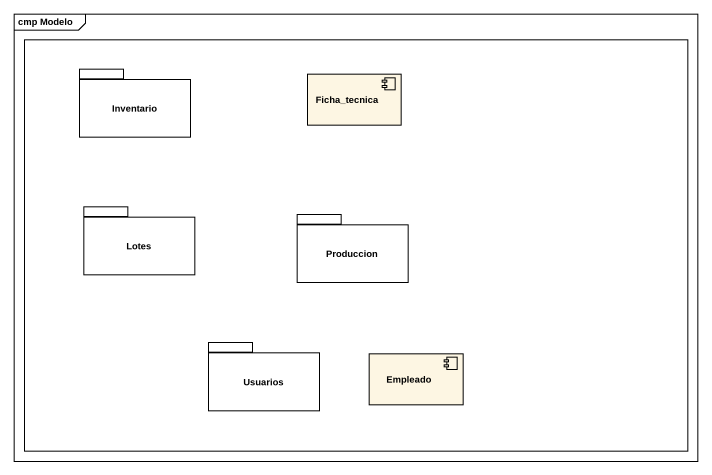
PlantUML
@startuml
mainframe cmp Modelo
rectangle " " as rectangle1 {
  package Inventario {
  }
  component Ficha_tecnica
  package Lotes {
  }
  package Produccion {
  }
  package Usuarios {
  }
  component Empleado
}
@enduml
